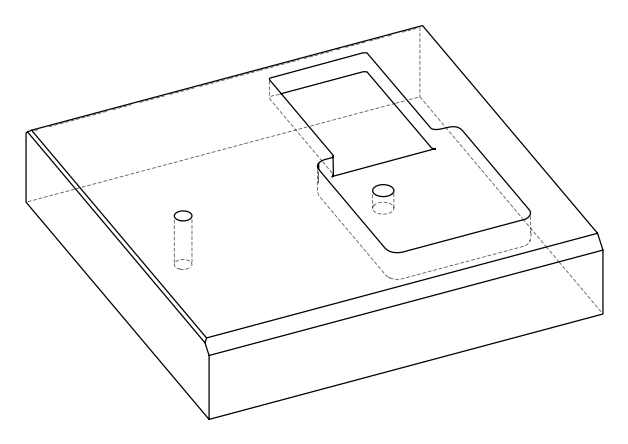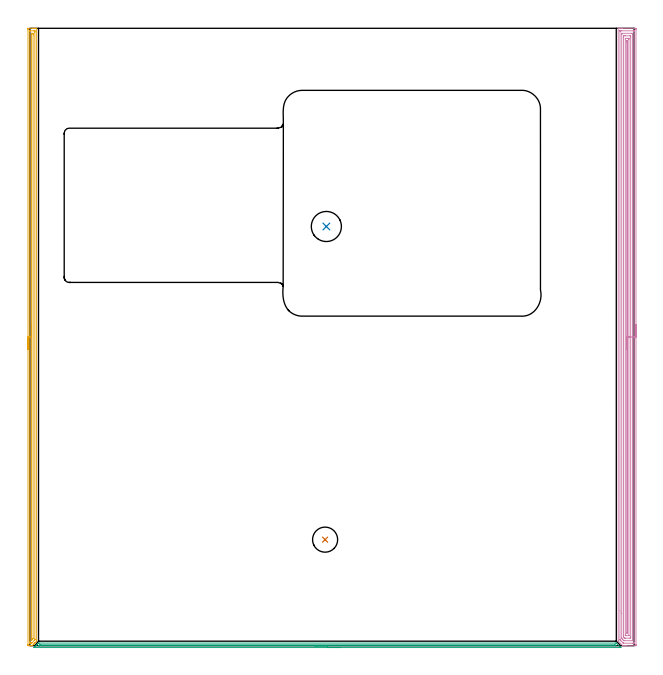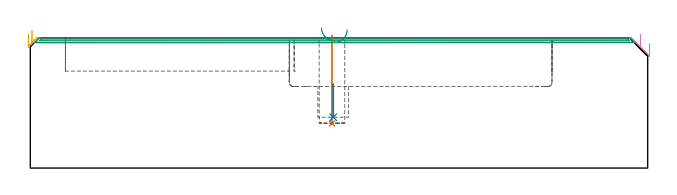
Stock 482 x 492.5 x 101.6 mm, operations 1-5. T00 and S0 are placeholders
(PLAN: 7 operations, 4 tool changes, 527.8 min)
(1 INDEXABLE_INSERT_DRILL_BLIND_HOLE_FROM_SOLID | STEP1POCKET | NXT0302_011 | 0.28 min | 20871 mm3)
(2 INDEXABLE_INSERT_DRILL_BLIND_HOLE_FROM_SOLID_1 | STEP1POCKET_1 | UGT0302_003 | 0.11 min | 27964 mm3)
(3 AREA_MILL | FG_CHAMFER_SURFACE | UGT0205_001 | 7.59 min | 3070 mm3)
(4 AREA_MILL_1 | FG_CHAMFER_SURFACE_1 | UGT0205_001 | 23.79 min | 49616 mm3)
(5 AREA_MILL_2 | FG_CHAMFER_SURFACE_2 | UGT0205_001 | 11.98 min | 11683 mm3)
(6 MILL_OPEN_POCKET | POCKET_OPEN | NXT0201_008 | Follow Part, ap 1.5, ae 75% | 469.37 min | 1497041 mm3)
(7 MILL_RECTANGULAR_POCKET | POCKET_RECTANGULAR_STRAIGHT | NXT0201_007 | Follow Part, ap 6.25, ae 75% | 14.7 min | 433858 mm3)
(TOOL NXT0302_011 | Index. Insert Drill 20mm [880-D2000L25-05] | D20 PA176 FL100 Z2)
(TOOL UGT0302_003 | Indexable Insert Drill 24mm | D24 PA180 FL50 Z2)
(TOOL UGT0205_001 | Chamfer Mill 20 x 3 x 45 deg. | D20 FL50 Z2)
(TOOL NXT0201_008 | ENDMILL 6mm [2P460-0600-NA 1630] | D6 FL26 Z6)
(TOOL NXT0201_007 | ENDMILL 25mm [R216.25-25050GCK54P 1620] | D25 R3 FL54 Z5)
(OP 1 INDEXABLE_INSERT_DRILL_BLIND_HOLE_FROM_SOLID)
G17 G21 G94 G90
T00 M6
G54
G17 G0 G90 X235.5 Y84.6 S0 M3
G43 Z111.6 H1
G94 G81 G98 Z34.8 F250. R103.6
G80
M5
M2
(OP 2 INDEXABLE_INSERT_DRILL_BLIND_HOLE_FROM_SOLID_1)
G17 G21 G94 G90
T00 M6
G54
G17 G0 G90 X236.5 Y334.4 S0 M3
G43 Z111.6 H0
G94 G81 G98 Z39.7 F250. R65.7
G80
M5
M2
(OP 3 AREA_MILL)
G17 G21 G94 G90
T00 M6
G54
G17 G0 G90 X247.35 Y-1.5 S1061 M3
G43 Z111.6 H0
Z108.
G94 G1 X247.312 Z107.128 F250.
X247.198 Z106.263
X247.009 Z105.412
X246.747 Z104.58
X246.413 Z103.774
X246.01 Z103.
X245.542 Z102.264
X245.011 Z101.572
X244.421 Z100.929
X243.778 Z100.34
X243.086 Z99.808
X242.35 Z99.34
X241.576 Z98.937
X240.77 Z98.603
X239.938 Z98.341
X239.087 Z98.152
X238.222 Z98.038
X237.35 Z98.
X3.468
X3.315 Y-1.497 Z98.002
X3.341 Y-1.466 Z98.033
X3.485 Y-1.316 Z98.183
X4.068 Y-0.73 Z98.766
X4.426 Y-0.374 Z99.126
X4.951 Y0.153 Z99.649
X5.541 Y0.742 Z100.241
X5.72 Y0.922 Z100.419
X5.835 Y1.036 Z100.533
X6.868 Y2.068 Z101.568
X6.904 Y2.097 Z101.586
X7.509 Y2.1 Z101.6
X467.191
X467.796 Y2.097 Z101.586
X467.832 Y2.068 Z101.567
X470.926 Y-1.025 Z98.472
X471.365 Y-1.465 Z98.035
X471.393 Y-1.492 Z98.006
X471.384 Y-1.496 Z98.003
X471.365 Y-1.5 Z98.
X237.35
Y-0.086 Z99.414
X7.452 Y-0.085 Z99.415
X7.202 Y-0.08 Z99.42
X7.181 Y-0.079 Z99.421
X7.182 Y-0.076 Z99.424
X7.193 Y-0.059 Z99.441
X7.208 Y-0.043 Z99.457
X7.307 Y0.058 Z99.558
X7.41 Y0.16 Z99.66
X7.509 Y0.258 Z99.758
X7.758 Y0.496 Z99.996
X7.971 Y0.679 Z100.179
X8.46 Y0.686 Z100.186
X466.354 Y0.685 Z100.185
X466.739 Y0.679 Z100.179
X466.941 Y0.498 Z99.998
X467.191 Y0.254 Z99.754
X467.415 Y0.024 Z99.524
X467.511 Y-0.079 Z99.421
X467.078 Y-0.086 Z99.414
X237.35
X236.479 Z99.452
X235.614 Z99.566
X234.762 Z99.755
X233.93 Z100.017
X233.124 Z100.351
X232.35 Z100.754
X231.614 Z101.223
X230.922 Z101.754
X230.279 Z102.343
X229.69 Z102.986
X229.159 Z103.678
X228.69 Z104.414
X228.287 Z105.188
X227.953 Z105.994
X227.691 Z106.826
X227.502 Z107.678
X227.388 Z108.543
X227.35 Z109.414
G0 Z111.6
M5
M2
(OP 4 AREA_MILL_1)
G17 G21 G94 G90
T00 M6
G54
G17 G0 G90 X483.5 Y256.25 S1061 M3
G43 Z111.6 H0
Z97.4
G94 G1 Y256.212 Z96.528 F250.
Y256.098 Z95.664
Y255.909 Z94.812
Y255.647 Z93.98
Y255.313 Z93.174
Y254.91 Z92.4
Y254.441 Z91.664
Y253.91 Z90.972
Y253.321 Z90.329
Y252.678 Z89.74
Y251.986 Z89.208
Y251.25 Z88.74
Y250.476 Z88.337
Y249.67 Z88.003
Y248.838 Z87.741
Y247.986 Z87.552
Y247.122 Z87.438
Y246.25 Z87.4
Y1.028
X483.499 Y0.616 Z87.401
X483.494 Y0.14 Z87.403
X483.492 Y0.009 Z87.406
X483.024 Y0. Z87.873
X475.958 Z94.936
X475.41 Z95.486
X475.075 Z95.821
X474.527 Z96.369
X474.192 Z96.703
X473.201 Y0.001 Z97.698
X472.897 Y0.01 Z98.001
X472.867 Y0.037 Z98.031
X472.73 Y0.17 Z98.169
X469.49 Y3.41 Z101.409
X469.311 Y3.592 Z101.581
X469.304 Y3.604 Z101.589
X469.3 Y3.742 Z101.6
Y492.33
X469.302 Y492.493 Z101.588
X469.313 Y492.5 Z101.578
X469.661 Z101.238
X469.989 Z100.911
X470.659 Z100.236
X471.878 Z99.019
X472.426 Z98.469
X482.415 Y492.499 Z88.482
X483.024 Y492.495 Z87.873
X483.492 Y492.491 Z87.406
X483.495 Y492.36 Z87.403
X483.499 Y491.884 Z87.401
X483.5 Y491.402 Z87.4
Y246.25
X482.086 Z88.814
X482.085 Y2.193 Z88.815
X482.084 Y2.089 Z88.816
X482.082 Y2.037 Z88.818
X482.08 Y2.018 Z88.82
X482.053 Y2.01 Z88.847
X481.653 Y2.002 Z89.247
X481.258 Y2.001 Z89.642
X480.772 Y2. Z90.128
X473.706 Z97.194
X473.508 Y2.003 Z97.392
X473.409 Y2.006 Z97.491
X473.361 Y2.01 Z97.539
X473.309 Y2.052 Z97.591
X472.95 Y2.403 Z97.95
X471.542 Y3.807 Z99.358
X471.162 Y4.189 Z99.738
X470.773 Y4.586 Z100.127
X470.723 Y4.638 Z100.177
X470.72 Y4.662 Z100.18
X470.717 Y4.713 Z100.183
X470.715 Y4.817 Z100.185
X470.714 Y27.764 Z100.186
X470.715 Y490.307 Z100.185
X470.716 Y490.411 Z100.184
X470.718 Y490.463 Z100.182
X470.72 Y490.482 Z100.18
X470.747 Y490.49 Z100.153
X471.147 Y490.498 Z99.753
X471.542 Y490.499 Z99.358
X472.028 Y490.5 Z98.872
X481.258 Y490.499 Z89.642
X481.746 Y490.497 Z89.154
X481.973 Y490.49 Z88.927
X482.079 Y490.482 Z88.821
X482.085 Y490.154 Z88.815
Y490.097
X482.086 Y246.25 Z88.814
X480.672 Z90.228
X480.671 Y4.782 Z90.229
X480.669 Y4.189 Z90.231
X480.667 Y4.04 Z90.233
X480.665 Y4.011 Z90.235
X480.623 Y4.006 Z90.277
X480.56 Y4.001 Z90.34
X474.192 Z96.708
X474.005 Y4.003 Z96.895
X473.881 Y4.009 Z97.019
X473.795 Y4.016 Z97.105
X473.759 Y4.048 Z97.141
X473.611 Y4.189 Z97.289
X473.309 Y4.49 Z97.591
X472.718 Y5.082 Z98.182
X472.426 Y5.379 Z98.474
X472.135 Y5.68 Z98.765
X472.132 Y5.975 Z98.768
X472.129 Y6.275 Z98.771
X472.128 Y25.929 Z98.772
X472.129 Y487.718 Z98.771
X472.131 Y488.311 Z98.769
X472.133 Y488.46 Z98.767
X472.135 Y488.489 Z98.765
X472.177 Y488.494 Z98.723
X472.24 Y488.499 Z98.66
X480.188 Y488.5 Z90.712
X480.374 Y488.496 Z90.526
X480.561 Y488.49 Z90.339
X480.665 Y488.482 Z90.235
X480.668 Y488.411 Z90.232
X480.67 Y488.311 Z90.23
X480.671 Y488.011 Z90.229
X480.672 Y487.418 Z90.228
Y246.25
X479.257 Z91.643
Y7.106
X479.256 Y6.869 Z91.644
X479.25 Y6.219 Z91.65
X479.245 Y6.01 Z91.655
X478.584 Y6. Z92.316
X475.075 Z95.825
X474.621 Y6.001 Z96.279
X474.407 Y6.004 Z96.493
X474.3 Y6.009 Z96.6
X474.248 Y6.013 Z96.652
X474.192 Y6.065 Z96.708
X473.791 Y6.466 Z97.109
X473.589 Y6.672 Z97.311
X473.549 Y6.722 Z97.351
X473.547 Y6.775 Z97.353
X473.545 Y6.869 Z97.355
X473.543 Y7.525 Z97.357
Y7.762
Y485.394
X473.544 Y485.631 Z97.356
X473.549 Y486.281 Z97.351
X473.555 Y486.49 Z97.345
X474.216 Y486.5 Z96.684
X475.075 Z95.825
X478.632 Z92.268
X479.042 Y486.494 Z91.858
X479.241 Y486.49 Z91.659
X479.25 Y486.378 Z91.65
X479.256 Y485.87 Z91.644
X479.257 Y485.631 Z91.643
Y484.975
Y246.25
X477.843 Z93.057
X477.842 Y8.416 Z93.058
X477.839 Y8.176 Z93.061
X477.836 Y8.024 Z93.064
X477.804 Y8.01 Z93.096
X477.725 Y8.006 Z93.175
X477.488 Y8.001 Z93.412
X475.723 Y8. Z95.177
X475.075 Y8.007 Z95.825
X474.984 Y8.01 Z95.916
X474.964 Y8.017 Z95.936
X474.961 Y8.137 Z95.939
X474.958 Y8.296 Z95.942
X474.957 Y8.775 Z95.943
X474.958 Y484.084 Z95.942
X474.961 Y484.324 Z95.939
X474.964 Y484.476 Z95.936
X474.996 Y484.49 Z95.904
X475.075 Y484.494 Z95.825
X475.312 Y484.499 Z95.588
X477.077 Y484.5 Z93.823
X477.725 Y484.493 Z93.175
X477.816 Y484.49 Z93.084
X477.836 Y484.483 Z93.064
X477.84 Y484.364 Z93.06
X477.842 Y484.204 Z93.058
X477.843 Y483.965 Z93.057
Y483.845
Y246.25
X476.429 Z94.471
Y10.859
X476.427 Y10.441 Z94.473
X476.423 Y10.056 Z94.477
X476.422 Y10.018 Z94.478
X476.388 Y10.007 Z94.512
X476.378 Y10.01 Z94.522
X476.376 Y10.019 Z94.524
X476.371 Y10.441 Z94.529
Y10.5
Y482.117
X476.373 Y482.33 Z94.527
X476.375 Y482.433 Z94.525
X476.378 Y482.48 Z94.522
X476.383 Y482.491 Z94.517
X476.409 Y482.496 Z94.491
X476.422 Y482.49 Z94.478
X476.424 Y482.481 Z94.476
X476.428 Y482.058 Z94.472
X476.429 Y481.641 Z94.471
Y481.583
Y246.25
Y245.378 Z94.509
Y244.513 Z94.623
Y243.662 Z94.812
Y242.83 Z95.074
Y242.024 Z95.408
Y241.25 Z95.811
Y240.514 Z96.28
Y239.822 Z96.811
Y239.179 Z97.4
Y238.59 Z98.043
Y238.058 Z98.735
Y237.59 Z99.471
Y237.187 Z100.245
Y236.853 Z101.051
Y236.591 Z101.883
Y236.402 Z102.735
Y236.288 Z103.599
Y236.25 Z104.471
G0 Z111.6
M5
M2
(OP 5 AREA_MILL_2)
G17 G21 G94 G90
T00 M6
G54
G17 G0 G90 X-1.5 Y236.25 S1061 M3
G43 Z111.6 H0
Z104.7
G94 G1 Y236.288 Z103.828 F250.
Y236.402 Z102.964
Y236.591 Z102.112
Y236.853 Z101.28
Y237.187 Z100.474
Y237.59 Z99.7
Y238.058 Z98.964
Y238.59 Z98.272
Y239.179 Z97.629
Y239.822 Z97.04
Y240.514 Z96.509
Y241.25 Z96.04
Y242.024 Z95.637
Y242.83 Z95.303
Y243.662 Z95.041
Y244.513 Z94.852
Y245.378 Z94.738
Y246.25 Z94.7
Y491.38
X-1.499 Y491.884 Z94.701
X-1.496 Y492.269 Z94.702
X-1.492 Y492.49 Z94.705
X-1.118 Y492.5 Z95.079
X2.388 Z98.582
X2.932 Z99.129
X3.265 Z99.461
X3.809 Z100.005
X4.141 Z100.336
X5.11 Z101.31
X5.258 Y492.497 Z101.45
X5.398 Y492.49 Z101.589
X5.4 Y492.33 Z101.6
Y4.189
X5.401 Y3.605 Z101.583
X5.255 Y3.454 Z101.451
X4.433 Y2.633 Z100.633
X4.203 Y2.403 Z100.402
X4.141 Y2.34 Z100.338
X4.082 Y2.281 Z100.281
X3.905 Y2.105 Z100.104
X3.849 Y2.048 Z100.046
X3.795 Y1.994 Z99.994
X3.608 Y1.807 Z99.807
X3.557 Y1.756 Z99.754
X3.508 Y1.708 Z99.707
X3.31 Y1.509 Z99.509
X3.265 Y1.463 Z99.462
X2.119 Y0.318 Z98.318
X1.95 Y0.148 Z98.147
X1.819 Y0.021 Z98.017
X1.792 Y0.003 Z97.989
X1.731 Y0. Z97.929
X1.716 Z97.914
X0.635 Z96.83
X-0.574 Z95.623
X-1.118 Y0.003 Z95.076
X-1.335 Y0.005 Z94.86
X-1.491 Y0.01 Z94.704
X-1.495 Y0.231 Z94.702
X-1.499 Y0.616 Z94.701
X-1.5 Y1.006 Z94.7
Y246.25
X-0.086 Z96.114
Y490.097
X-0.084 Y490.465 Z96.116
X-0.082 Y490.486 Z96.118
X-0.08 Y490.489 Z96.12
X-0.067 Y490.493 Z96.133
X0.003 Y490.498 Z96.203
X0.109 Y490.499 Z96.309
X0.24 Y490.5 Z96.44
X3.265 Z99.465
X3.747 Y490.499 Z99.947
X3.921 Y490.496 Z100.121
X3.952 Y490.494 Z100.152
X3.979 Y490.489 Z100.179
X3.98 Y490.449 Z100.18
X3.984 Y490.257 Z100.184
X3.985 Y490.097 Z100.185
X3.986 Y489.363 Z100.186
X3.985 Y5.241 Z100.185
X3.984 Y5.082 Z100.184
X3.979 Y4.716 Z100.179
X3.972 Y4.633 Z100.172
X3.924 Y4.581 Z100.124
X3.841 Y4.495 Z100.041
X3.539 Y4.189 Z99.739
X3.401 Y4.05 Z99.601
X1.753 Y2.403 Z97.953
X1.631 Y2.281 Z97.831
X1.512 Y2.166 Z97.712
X1.38 Y2.042 Z97.58
X1.33 Y2.01 Z97.53
X1.271 Y2.007 Z97.471
X1.029 Y2.001 Z97.229
X0.635 Y2. Z96.835
X0.153 Y2.001 Z96.353
X-0.021 Y2.004 Z96.179
X-0.052 Y2.006 Z96.148
X-0.079 Y2.011 Z96.121
X-0.08 Y2.051 Z96.12
X-0.084 Y2.243 Z96.116
X-0.085 Y2.403 Z96.115
X-0.086 Y3.137 Z96.114
Y246.25
X1.328 Z97.528
X1.329 Y487.604 Z97.529
X1.334 Y488.311 Z97.534
X1.336 Y488.491 Z97.536
X1.512 Y488.493 Z97.712
X2.205 Y488.498 Z98.405
X2.388 Y488.494 Z98.588
X2.565 Y488.488 Z98.765
X2.568 Y488.311 Z98.768
X2.57 Y488.126 Z98.77
X2.571 Y487.418 Z98.771
X2.572 Y487.231 Z98.772
X2.571 Y5.975 Z98.771
X2.57 Y5.79 Z98.77
X2.568 Y5.727 Z98.768
X2.565 Y5.681 Z98.765
X2.544 Y5.655 Z98.744
X2.388 Y5.492 Z98.588
X2.187 Y5.287 Z98.387
X1.983 Y5.082 Z98.183
X1.745 Y4.844 Z97.945
X1.512 Y4.611 Z97.712
X1.434 Y4.536 Z97.634
X1.372 Y4.478 Z97.572
X1.339 Y4.449 Z97.539
X1.335 Y4.522 Z97.535
X1.331 Y4.895 Z97.531
X1.329 Y5.082 Z97.529
X1.328 Y246.25 Z97.528
Y247.122 Z97.567
Y247.986 Z97.68
Y248.838 Z97.869
Y249.67 Z98.132
Y250.476 Z98.465
Y251.25 Z98.868
Y251.986 Z99.337
Y252.678 Z99.868
Y253.321 Z100.457
Y253.91 Z101.101
Y254.441 Z101.793
Y254.91 Z102.528
Y255.313 Z103.302
Y255.647 Z104.108
Y255.909 Z104.94
Y256.098 Z105.792
Y256.212 Z106.657
Y256.25 Z107.528
G0 Z111.6
M5
M2
